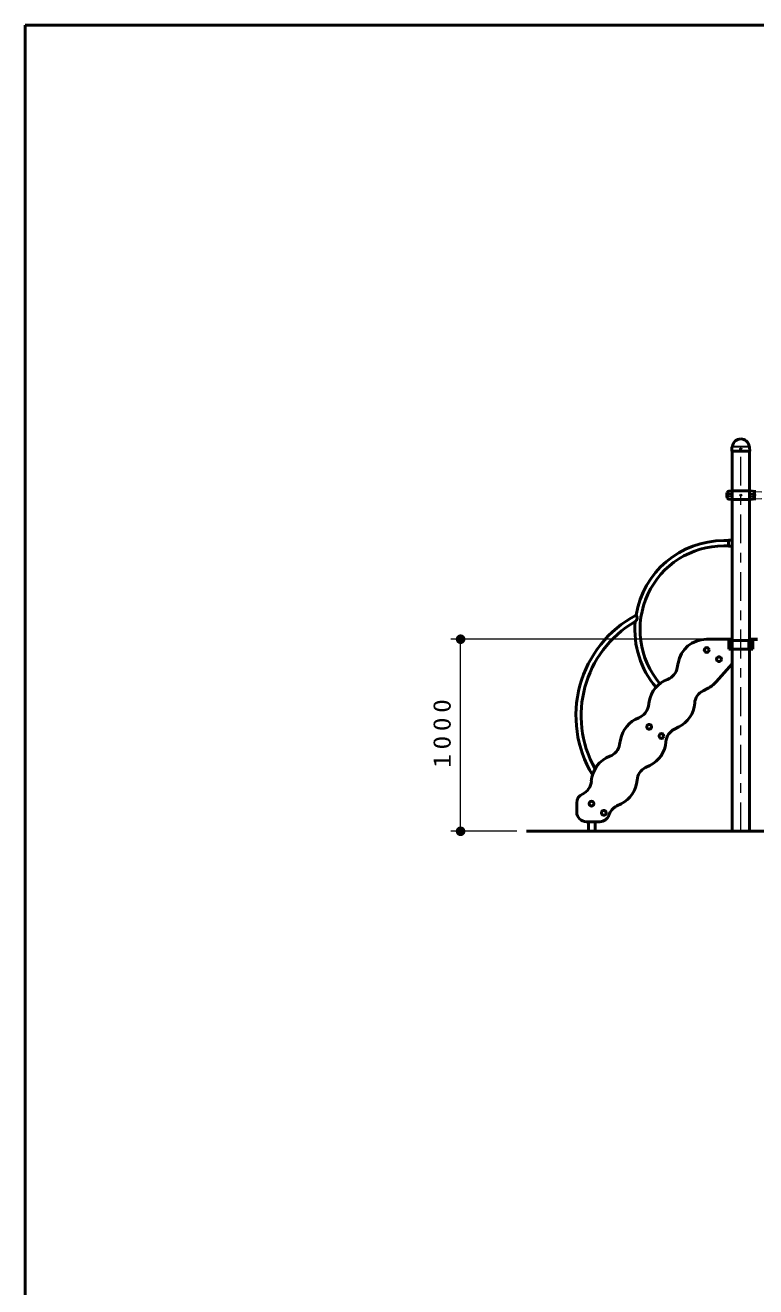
# Model space of a CAD drawing. Units: millimetres on the paper, scale 1:50. Extents: x -385 to 0, y -594 to 267.
# Drawn here: x -385 to -308.9, y -161.4 to -30 of the extents above; entities that cross this region are included whole.
import ezdxf

# ---------------------------------------------------------------- set-up
doc = ezdxf.new("R2010")
doc.units = ezdxf.units.MM
doc.linetypes.add('USER1', pattern=[4.5, 2.5, -2])
doc.linetypes.add('USER2', pattern=[6, 3, -1, 1, -1])
doc.layers.add('LY_1', color=7, linetype='Continuous', lineweight=50)
doc.layers.add('LY_2', color=7, linetype='Continuous', lineweight=13)
doc.styles.add('ＭＳ ゴシック', font='')
doc.styles.get('ＭＳ ゴシック').set_extended_font_data('MS Gothic')

# ---------------------------------------------------------------- blocks, each defined once
blk = doc.blocks.new('filled_dot')
at = {"color": 0, "linetype": 'Continuous', "lineweight": -2, "const_width": 1.25}
blk.add_lwpolyline([(-0.625, 0, 1), (0.625, 0, 1)], format="xyb", close=True, dxfattribs=at)

msp = doc.modelspace()

# ---------------------------------------------------------------- linework, layer by layer
at = {"layer": 'LY_1', "color": 140}
for p, q in [((-311.391, -74.346), (-311.383, -73.949)), ((-311.391, -74.346), (-311.381, -74.356)), ((-309.543, -74.356), (-311.381, -74.356)), ((-311.358, -73.891), (-311.336, -73.869)), ((-311.353, -113.936), (-311.353, -74.356)), ((-309.566, -73.891), (-309.588, -73.869)), ((-309.571, -113.936), (-309.571, -74.356)), ((-309.543, -74.356), (-309.533, -74.346)), ((-309.533, -74.346), (-309.541, -73.949)), ((-311.382, -78.486), (-311.698, -78.514)), ((-311.382, -78.486), (-309.541, -78.486)), ((-309.542, -78.486), (-308.912, -78.541)), ((-311.382, -79.386), (-311.698, -79.358)), ((-311.382, -79.386), (-309.541, -79.386)), ((-309.542, -79.386), (-308.912, -79.331)), ((-312.228, -83.664), (-311.734, -83.664)), ((-311.734, -83.616), (-311.353, -83.616)), ((-311.734, -83.616), (-311.353, -83.616)), ((-311.734, -83.616), (-311.734, -84.256)), ((-311.734, -83.616), (-311.734, -84.256)), ((-312.228, -84.208), (-311.734, -84.208)), ((-311.734, -84.256), (-311.353, -84.256)), ((-311.734, -84.256), (-311.353, -84.256)), ((-314.041, -93.936), (-311.353, -93.936)), ((-311.698, -94.056), (-311.698, -94.956)), ((-309.226, -94.056), (-311.698, -94.056)), ((-311.532, -94.056), (-311.532, -94.956)), ((-309.627, -94.056), (-309.627, -94.956)), ((-309.571, -93.936), (-308.712, -93.936)), ((-309.571, -93.982), (-308.712, -93.982)), ((-309.44, -94.056), (-309.44, -94.956)), ((-309.381, -94.056), (-309.381, -94.956)), ((-309.226, -94.056), (-309.226, -94.956)), ((-309.226, -94.956), (-311.698, -94.956)), ((-317.081, -96.898), (-316.994, -96.405)), ((-311.353, -96.51), (-313.018, -98.38)), ((-314.38, -99.297), (-313.931, -99.075)), ((-320.081, -100.898), (-319.994, -100.405)), ((-317.38, -103.297), (-316.931, -103.075)), ((-323.081, -104.898), (-322.994, -104.405)), ((-320.38, -107.297), (-319.931, -107.075)), ((-327.547, -111.936), (-327.547, -110.971)), ((-323.38, -111.297), (-322.931, -111.075)), ((-326.547, -112.936), (-325.147, -112.936)), ((-326.312, -113.936), (-326.312, -112.936)), ((-325.632, -113.936), (-325.632, -112.936))]:
    msp.add_line(p, q, dxfattribs=at)
at = {"layer": 'LY_1', "lineweight": 13}
for p, q in [((-309.568, -73.926), (-311.355, -73.926)), ((-309.605, -73.856), (-311.316, -73.856)), ((-311.427, -78.751), (-311.797, -78.751)), ((-311.797, -79.121), (-311.797, -78.751)), ((-309.497, -78.751), (-309.127, -78.751)), ((-309.127, -79.121), (-309.127, -78.751)), ((-311.427, -79.121), (-311.797, -79.121)), ((-309.497, -79.121), (-309.127, -79.121)), ((-311.462, -93.936), (-340.652, -93.936)), ((-339.652, -113.936), (-339.652, -93.936)), ((-333.796, -113.936), (-340.652, -113.936))]:
    msp.add_line(p, q, dxfattribs=at)
at = {"layer": 'LY_1', "linetype": 'USER1', "lineweight": 13}
for p, q in [((-309.572, -73.936), (-311.352, -73.936)), ((-311.362, -78.506), (-311.362, -79.366)), ((-309.562, -78.506), (-309.562, -79.366)), ((-308.912, -78.541), (-308.281, -78.587)), ((-308.912, -79.331), (-308.281, -79.284))]:
    msp.add_line(p, q, dxfattribs=at)
at = {"layer": 'LY_1', "linetype": 'USER2', "lineweight": 13}
msp.add_line((-310.462, -113.936), (-310.462, -73.936), dxfattribs=at)
at = {"layer": 'LY_1'}
msp.add_line((-210.973, -113.936), (-332.796, -113.936), dxfattribs=at)
at = {"layer": 'LY_1', "color": 140}
for centre, radius in [((-310.462, -74.196), 0.06), ((-314.012, -95.056), 0.25), ((-312.732, -96.016), 0.25), ((-320.012, -103.056), 0.25), ((-318.732, -104.016), 0.25), ((-326.012, -111.056), 0.25), ((-324.732, -112.016), 0.25)]:
    msp.add_circle(centre, radius, dxfattribs=at)
at = {"layer": 'LY_1', "lineweight": 13}
for centre, radius in [((-311.612, -78.936), 0.185), ((-309.312, -78.936), 0.185), ((-311.612, -78.936), 0.1), ((-310.462, -78.936), 0.1), ((-309.312, -78.936), 0.1), ((-314.012, -95.056), 0.171), ((-312.732, -96.016), 0.171), ((-320.012, -103.056), 0.171), ((-318.732, -104.016), 0.171), ((-326.012, -111.056), 0.171), ((-324.732, -112.016), 0.171)]:
    msp.add_circle(centre, radius, dxfattribs=at)
at = {"layer": 'LY_1', "color": 140}
for centre, radius, start, end in [((-310.462, -73.936), 0.864, 90, 173.3676), ((-310.462, -73.936), 0.864, 6.6324, 90), ((-311.299, -73.951), 0.084, 135, 178.99605), ((-311.376, -73.83), 0.056, 315, 353.3676), ((-309.548, -73.83), 0.056, 186.6324, 225), ((-309.625, -73.951), 0.084, 1.00395, 45), ((-310.912, -78.936), 1, 163.80375, 196.19625), ((-311.68, -78.713), 0.2, 95, 163.80375), ((-309.244, -78.713), 0.2, 16.19625, 85), ((-310.012, -78.936), 1, 343.80375, 16.19625), ((-311.68, -79.159), 0.2, 196.19625, 265), ((-309.244, -79.159), 0.2, 275, 343.80375), ((-312.228, -92.936), 9.272, 90, 170.64974), ((-312.228, -92.936), 8.728, 90, 220.1937), ((-315.766, -101.892), 11.872, 118.20022, 211.29269), ((-321.716, -91.727), 0.452, 304.24238, 41.23672), ((-315.766, -101.892), 11.328, 120.18487, 209.3103), ((-312.228, -92.936), 9.272, 174.82936, 220.38267), ((-314.041, -96.936), 3, 90, 170), ((-318.657, -96.62), 1.6, 290.57944, 350), ((-317.04, -100.926), 3, 110.57944, 170), ((-315.259, -96.385), 3, 296.2602, 318.31733), ((-313.672, -100.731), 1.6, 116.2602, 175.68077), ((-321.657, -100.62), 1.6, 290.57944, 350), ((-318.259, -100.385), 3, 296.2602, 355.68077), ((-320.04, -104.926), 3, 110.57944, 170), ((-316.672, -104.731), 1.6, 116.2602, 175.68077), ((-324.657, -104.62), 1.6, 290.57944, 350), ((-321.259, -104.385), 3, 296.2602, 355.68077), ((-323.04, -108.926), 3, 110.57944, 176.01746), ((-319.672, -108.731), 1.6, 116.2602, 175.68077), ((-327.628, -108.607), 1.6, 294.58333, 356.01746), ((-324.259, -108.385), 3, 296.2602, 355.68077), ((-326.547, -110.971), 1, 114.58333, 180), ((-322.672, -112.731), 1.6, 116.2602, 162.18188), ((-326.547, -111.936), 1, 180, 270), ((-325.147, -111.936), 1, 270, 342.18188)]:
    msp.add_arc(centre, radius, start, end, dxfattribs=at)
at = {"layer": 'LY_1', "lineweight": 13}
for centre, start, end in [((-313.987, -78.936), 355.87048, 4.12952), ((-306.937, -78.936), 175.87048, 184.12952)]:
    msp.add_arc(centre, 2.567, start, end, dxfattribs=at)
at = {"layer": 'LY_1', "linetype": 'USER1', "lineweight": 13}
for centre, start, end in [((-309.542, -78.506), 88.01112, 180), ((-309.542, -79.366), 180, 270)]:
    msp.add_arc(centre, 0.02, start, end, dxfattribs=at)
at = {"layer": 'LY_2', "lineweight": 50}
for p, q in [((-385, -30), (-385, -297)), ((0, -30), (-385, -30))]:
    msp.add_line(p, q, dxfattribs=at)

# ---------------------------------------------------------------- block references
at = {"layer": 'LY_1', "lineweight": 13, "xscale": 0.4, "yscale": 0.4}
for p, rotation in [((-339.652, -93.936), 270), ((-339.652, -113.936), 90)]:
    msp.add_blockref('filled_dot', p, dxfattribs=dict(at, rotation=rotation))

# ---------------------------------------------------------------- texts
at = {"layer": 'LY_1', "insert": (-340.652, -103.515), "char_height": 1.833, "attachment_point": 8, "rotation": 90, "style": 'ＭＳ ゴシック'}
msp.add_mtext('\\T1.33;\\W1.15;1000', dxfattribs=at)

doc.saveas('drawing.dxf')
